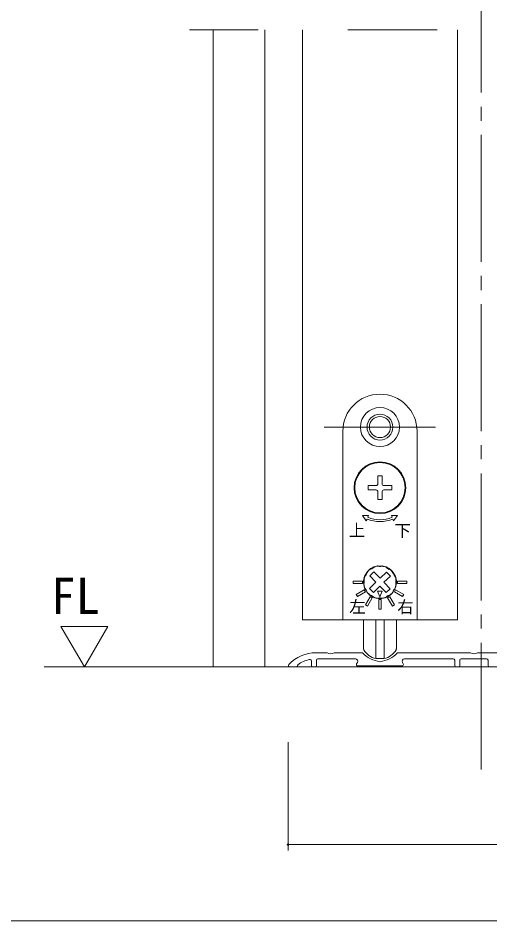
# Model space of a CAD drawing. Units: millimetres on the paper, enlarged 10 times, with parts at other scales. Extents: x -2000 to 2000, y -1385 to 1385.
# Drawn here: x -708 to -373, y -68 to 573 of the extents above; entities that cross this region are included whole.
import ezdxf
from ezdxf.enums import TextEntityAlignment as Align

# ---------------------------------------------------------------- set-up
doc = ezdxf.new("R2010")
doc.units = ezdxf.units.MM
doc.header["$LTSCALE"] = 10
for name, pattern in [('CHAIN2', [12, 9, -1, 1, -1]), ('USER1', [19.05, 12.7, -6.35]), ('USER4', [50.8, 31.75, -6.35, 6.35, -6.35])]:
    doc.linetypes.add(name, pattern=pattern)
doc.layers.add('1-1_0', color=7, linetype='Continuous', lineweight=20)
doc.layers.add('2-0_18', color=7, linetype='Continuous', lineweight=18)
doc.styles.add('ＭＳ ゴシック', font='')
doc.styles.get('ＭＳ ゴシック').set_extended_font_data('MS Gothic')

msp = doc.modelspace()

# ---------------------------------------------------------------- linework, layer by layer
at = {"layer": '1-1_0'}
msp.add_lwpolyline([(380, -67.5), (-1950, -67.5), (-1950, 1335)], dxfattribs=at)
at = {"layer": '2-0_18', "color": 4, "linetype": 'CHAIN2', "lineweight": 9}
msp.add_line((-379.21, 1089.79), (-379.21, 39.3), dxfattribs=at)
at = {"layer": '2-0_18', "linetype": 'USER4', "lineweight": 20}
msp.add_line((-29.21, 564.3), (-585.88, 564.3), dxfattribs=at)
at = {"layer": '2-0_18', "lineweight": 20}
for p, q in [((-569.21, 564.3), (-569.21, 112.64)), ((-532.54, 564.3), (-532.54, 112.64)), ((-505.88, 564.3), (-505.88, 145.97)), ((-395.88, 564.3), (-395.88, 145.97)), ((-505.88, 145.97), (-395.88, 145.97)), ((-45.88, 112.64), (-569.21, 112.64)), ((-516.07, 59.3), (-516.07, -17.58)), ((-516.07, 59.3), (-516.07, -17.58)), ((-516.59, -13.42), (-379.21, -13.42)), ((-379.21, -13.42), (-118.41, -13.42))]:
    msp.add_line(p, q, dxfattribs=at)
at = {"layer": '2-0_18', "color": 2, "linetype": 'USER1'}
msp.add_line((-490.38, 282.64), (-411.38, 282.64), dxfattribs=at)
at = {"layer": '2-0_18'}
for p, q in [((-477.21, 279.64), (-477.21, 145.97)), ((-424.54, 145.97), (-424.54, 279.64)), ((-449.38, 247.97), (-452.38, 247.97)), ((-452.38, 242.47), (-452.38, 247.97)), ((-449.38, 242.47), (-449.38, 247.97)), ((-453.71, 238.14), (-459.21, 238.14)), ((-442.54, 241.14), (-448.04, 241.14)), ((-442.54, 238.14), (-448.04, 238.14)), ((-442.54, 241.14), (-442.54, 238.14)), ((-452.38, 231.3), (-452.38, 236.8)), ((-449.38, 231.3), (-452.38, 231.3)), ((-449.38, 231.3), (-449.38, 236.8)), ((-450.84, 175.46), (-446.31, 179.89)), ((-453.7, 172.67), (-458.13, 177.2)), ((-458.24, 168.25), (-453.7, 172.67)), ((-455.44, 165.38), (-458.24, 168.25)), ((-455.44, 165.38), (-450.91, 169.81)), ((-446.49, 165.27), (-450.91, 169.81)), ((-443.63, 168.07), (-446.49, 165.27)), ((-477.21, 145.97), (-424.54, 145.97)), ((-462.54, 125.53), (-462.54, 145.97)), ((-453.79, 145.97), (-453.79, 118.46)), ((-447.96, 145.97), (-447.96, 118.46)), ((-439.21, 145.97), (-439.21, 125.53)), ((-496.26, 122.64), (-488.37, 122.64)), ((-463.38, 122.64), (-483.37, 122.64)), ((-438.38, 122.64), (-386.71, 122.64)), ((-330.04, 122.64), (-381.71, 122.64)), ((-499.54, 116.87), (-499.54, 113.64)), ((-495.87, 113.64), (-495.87, 117.3)), ((-494.87, 118.3), (-468.27, 118.3)), ((-486.21, 118.3), (-468.27, 118.3)), ((-467.41, 114.8), (-466.83, 115.8)), ((-453.79, 118.46), (-447.96, 118.46)), ((-434.34, 114.8), (-434.92, 115.8)), ((-398.88, 118.3), (-433.48, 118.3)), ((-397.88, 117.3), (-397.88, 113.64)), ((-394.21, 113.64), (-394.21, 117.3)), ((-375.21, 118.3), (-393.21, 118.3)), ((-374.21, 113.64), (-374.21, 117.3)), ((-514.87, 112.64), (-510.21, 112.64)), ((-509.21, 113.64), (-509.21, 114.16)), ((-498.54, 112.64), (-496.87, 112.64)), ((-466.54, 113.3), (-450.88, 113.3)), ((-435.21, 113.3), (-450.88, 113.3)), ((-396.88, 112.64), (-395.21, 112.64)), ((-371.54, 112.64), (-373.21, 112.64))]:
    msp.add_line(p, q, dxfattribs=at)
at = {"layer": '2-0_18', "color": 4, "lineweight": 9}
for p, q in [((-677.16, 141.32), (-660.46, 112.64)), ((-643.96, 141.32), (-677.16, 141.32)), ((-660.46, 112.64), (-643.96, 141.32)), ((-569.21, 112.64), (-689.03, 112.64))]:
    msp.add_line(p, q, dxfattribs=at)
at = {"layer": '2-0_18'}
for points in [[(-453.71, 241.14), (-459.21, 241.14), (-459.21, 238.14)], [(-459.55, 218.69), (-459.04, 219.93), (-463.37, 219.93), (-460.57, 216.23), (-460.06, 217.46)], [(-441.69, 217.46), (-441.18, 216.23), (-438.38, 219.93), (-442.71, 219.93), (-442.2, 218.69)], [(-450.84, 175.46), (-455.27, 180), (-458.13, 177.2)], [(-443.63, 168.07), (-448.05, 172.6), (-443.52, 177.02), (-446.31, 179.89)]]:
    msp.add_lwpolyline(points, dxfattribs=at)
for points in [[(-469.88, 171.8), (-463.21, 171.8), (-463.21, 173.47), (-469.88, 173.47)], [(-431.88, 173.47), (-438.54, 173.47), (-438.54, 171.8), (-431.88, 171.8)], [(-466.91, 162.41), (-461.14, 165.75), (-461.97, 167.19), (-467.75, 163.86)], [(-434.01, 163.86), (-439.78, 167.19), (-440.61, 165.75), (-434.84, 162.41)], [(-459.65, 155.76), (-456.32, 161.54), (-457.76, 162.37), (-461.1, 156.6)], [(-451, 162.3), (-449.29, 166.28), (-452.62, 166.32)], [(-450.04, 160.3), (-451.71, 160.3), (-451.71, 153.64), (-450.04, 153.64)], [(-440.65, 156.6), (-443.99, 162.37), (-445.43, 161.54), (-442.1, 155.76)]]:
    msp.add_lwpolyline(points, close=True, dxfattribs=at)
for centre, radius in [((-450.88, 282.64), 13.83), ((-450.88, 282.64), 9.17), ((-450.88, 282.64), 7.5), ((-450.88, 239.64), 18.33), ((-450.88, 239.64), 17.83)]:
    msp.add_circle(centre, radius, dxfattribs=at)
at = {"layer": '2-0_18', "lineweight": 20}
msp.add_circle((-516.07, -13.42), 0.521, dxfattribs=at)
at = {"layer": '2-0_18'}
for centre, radius, start, end in [((-450.88, 279.64), 26.33, 0, 180), ((-453.71, 242.47), 1.33, 270, 360), ((-453.71, 236.8), 1.33, 360, 90), ((-448.04, 242.47), 1.33, 180, 270), ((-448.04, 236.8), 1.33, 90, 180), ((-450.88, 239.64), 22.67, 247.5, 292.5), ((-450.88, 239.64), 24, 247.5, 292.5), ((-450.88, 172.64), 11.67, 98.90298, 201.09702), ((-456.96, 178.08), 3.33, 138.17431, 168.71996), ((-450.88, 172.64), 11.5, 130.42431, 138.17431), ((-456.17, 178.85), 3.33, 99.87866, 130.42431), ((-450.88, 172.64), 11.17, 116.90028, 121.69834), ((-453.42, 180.39), 3.33, 108.17431, 138.71996), ((-450.88, 172.64), 11.5, 100.42431, 108.17431), ((-452.35, 180.67), 3.33, 69.87866, 100.42431), ((-452.32, 181.86), 2.33, 72.61143, 98.90298), ((-450.88, 186.47), 2.5, 252.61143, 287.38857), ((-450.88, 172.64), 11.17, 86.90028, 91.69834), ((-449.2, 180.63), 3.33, 78.17431, 108.71996), ((-449.43, 181.86), 2.33, 81.09702, 107.38857), ((-450.88, 172.64), 11.67, 338.90298, 81.09702), ((-450.88, 172.64), 11.5, 70.42431, 78.17431), ((-448.14, 180.33), 3.33, 39.87866, 70.42431), ((-450.88, 172.64), 11.17, 56.90028, 61.69834), ((-445.43, 178.72), 3.33, 48.17431, 78.71996), ((-450.88, 172.64), 11.5, 40.42431, 48.17431), ((-444.66, 177.93), 3.33, 9.87866, 40.42431), ((-458.87, 174.31), 3.33, 168.17431, 198.71996), ((-450.88, 172.64), 11.5, 160.42431, 168.17431), ((-450.88, 172.64), 11.17, 176.90028, 181.69834), ((-458.57, 175.37), 3.33, 129.87866, 160.42431), ((-450.88, 172.64), 11.17, 146.90028, 151.69834), ((-450.88, 172.64), 11.17, 26.90028, 31.69834), ((-443.12, 175.18), 3.33, 18.17431, 48.71996), ((-450.88, 172.64), 11.5, 10.42431, 18.17431), ((-450.88, 172.64), 11.17, 356.90028, 1.69834), ((-442.84, 174.11), 3.33, 339.87866, 10.42431), ((-458.91, 171.16), 3.33, 159.87866, 190.42431), ((-450.88, 172.64), 11.5, 190.42431, 198.17431), ((-458.64, 170.09), 3.33, 198.17431, 228.71996), ((-459.58, 169.28), 2.33, 201.09702, 227.38857), ((-462.86, 165.72), 2.5, 12.61143, 47.38857), ((-450.88, 172.64), 11.17, 206.90028, 211.69834), ((-457.09, 167.34), 3.33, 189.87866, 220.42431), ((-444.79, 167.19), 3.33, 318.17431, 348.71996), ((-450.88, 172.64), 11.17, 326.90028, 331.69834), ((-438.9, 165.72), 2.5, 132.61143, 167.38857), ((-443.18, 169.9), 3.33, 309.87866, 340.42431), ((-442.17, 169.28), 2.33, 312.61143, 338.90298), ((-450.88, 172.64), 11.5, 340.42431, 348.17431), ((-442.88, 170.96), 3.33, 348.17431, 18.71996), ((-458.14, 166.77), 2.33, 192.61143, 218.90298), ((-450.88, 172.64), 11.67, 218.90298, 321.09702), ((-450.88, 172.64), 11.5, 220.42431, 228.17431), ((-456.32, 166.55), 3.33, 228.17431, 258.71996), ((-450.88, 172.64), 11.17, 236.90028, 241.69834), ((-453.61, 164.94), 3.33, 219.87866, 250.42431), ((-450.88, 172.64), 11.5, 250.42431, 258.17431), ((-452.55, 164.64), 3.33, 258.17431, 288.71996), ((-450.88, 172.64), 11.17, 266.90028, 271.69834), ((-449.4, 164.6), 3.33, 249.87866, 280.42431), ((-450.88, 172.64), 11.5, 280.42431, 288.17431), ((-448.33, 164.88), 3.33, 288.17431, 318.71996), ((-450.88, 172.64), 11.17, 296.90028, 301.69834), ((-445.58, 166.42), 3.33, 279.87866, 310.42431), ((-450.88, 172.64), 11.5, 310.42431, 318.17431), ((-443.61, 166.77), 2.33, 321.09702, 347.38857), ((-496.26, 95.97), 26.67, 90, 136.50339), ((-485.87, 126.99), 5.02, 240.13717, 299.86283), ((-447.86, 137.76), 21.67, 224.26307, 261.9973), ((-460.88, 125.53), 1.67, 180, 210.56067), ((-450.83, 131.46), 13.33, 210.56067, 257.16143), ((-453.89, 137.76), 21.67, 278.0027, 315.73693), ((-450.92, 131.46), 13.33, 282.83857, 329.43933), ((-440.88, 125.53), 1.67, 329.43933, 360), ((-384.21, 126.99), 5.02, 240.13717, 299.86283), ((-496.26, 95.97), 22.33, 101.58901, 125.44735), ((-500.54, 116.87), 1, 0, 101.58901), ((-494.87, 117.3), 1, 90, 180), ((-468.27, 116.64), 1.67, 330, 90), ((-433.48, 116.64), 1.67, 90, 210), ((-398.88, 117.3), 1, 0, 90), ((-393.21, 117.3), 1, 90, 180), ((-375.21, 117.3), 1, 0, 90), ((-514.87, 113.64), 1, 136.50339, 270), ((-510.21, 113.64), 1, 270, 0), ((-498.54, 113.64), 1, 180, 270), ((-496.87, 113.64), 1, 270, 0), ((-466.54, 114.3), 1, 150, 270), ((-435.21, 114.3), 1, 270, 30), ((-396.88, 113.64), 1, 180, 270), ((-395.21, 113.64), 1, 270, 0), ((-373.21, 113.64), 1, 180, 270)]:
    msp.add_arc(centre, radius, start, end, dxfattribs=at)
at = {"layer": '2-0_18', "lineweight": 20}
for start, end in [(0, 180), (180, 0)]:
    msp.add_arc((-516.07, -13.42), 0.521, start, end, dxfattribs=at)

# ---------------------------------------------------------------- texts
at = {"layer": '2-0_18', "style": 'ＭＳ ゴシック'}
for s, height, p in [('上', 8.55, (-472.95, 202.58)), ('下', 8.55, (-440.63, 202.32)), ('FL', 25.66, (-684.28, 142.43)), ('左', 8.55, (-472.64, 148.4)), ('右', 8.55, (-438.66, 148.32))]:
    msp.add_text(s, height=height, dxfattribs=at).set_placement(p, align=Align.BOTTOM_LEFT)

doc.saveas('drawing.dxf')
